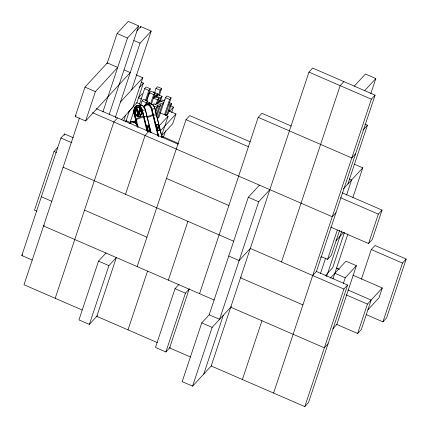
<?xml version="1.0" encoding="UTF-8"?>
<svg xmlns="http://www.w3.org/2000/svg" width="428" height="428" viewBox="0 0 428 428"><rect width="100%" height="100%" fill="white"/><g stroke="black" fill="none" stroke-linecap="round" stroke-linejoin="round"><path stroke-width="0.64" d="M57.764 147.393L54.046 151.426L34.491 210.202L36.942 211.261M32.207 260.058L21.807 255.543L60.91 137.993L64.633 133.959L73.199 137.677M64.211 135.221L64.633 133.959M75.221 116.491L84.995 87.103L107.316 62.895L117.716 67.405L95.396 91.619L85.621 121.006L75.221 116.491L76.114 115.523M79.506 117.903L24.005 284.748L82.123 309.968M107 63.842L117.095 33.507L128.256 21.4L138.656 25.915L109.22 114.394M102.897 111.959L127.496 38.017L138.656 25.915M140.379 27.841L140.801 26.573L151.202 31.089L131.647 89.864M115.287 117.604L140.042 43.196L151.202 31.089M55.201 298.284L113.859 121.959L117.577 117.925M123.703 120.905L125.591 115.218M125.741 121.927L129.315 111.178M136.083 74.836L142.813 77.757L133.033 107.144L121.429 119.733M130.187 122.215L134.183 110.21M136.73 103.127L143.385 83.118L140.935 82.058M139.416 104.405L144.675 88.601L146.162 86.991L150.319 88.794L146.328 100.799M135.189 121.493L135.82 119.599M140.571 105.299L142.043 100.874L143.53 99.259L147.692 101.067L146.429 104.855M139.373 109.884L138.319 113.046L137.554 109.44A0.701 0.471 81.6 0 0 136.944 108.931A0.701 0.471 81.6 0 0 136.666 109.771L137.827 115.009A0.701 0.471 81.6 0 0 138.709 115.202L140.363 110.585A0.701 0.471 81.6 0 0 140.127 109.632A0.701 0.471 81.6 0 0 139.496 109.862L139.373 109.884A0.701 0.471 81.6 0 1 140.004 109.648A0.701 0.471 81.6 0 1 140.24 110.601L140.363 110.585M139.496 109.862L138.367 113.254L139.592 109.943A0.546 0.369 81.6 0 1 140.084 109.761A0.546 0.369 81.6 0 1 140.272 110.504L138.709 115.202M139.592 109.943L139.464 109.964A0.546 0.369 81.6 0 1 139.961 109.777A0.546 0.369 81.6 0 1 140.143 110.526L138.865 114.736M145.466 100.521L148.832 90.41L150.319 88.794M145.359 105.208L146.199 102.677L147.692 101.067M146.751 101.019L149.484 92.801L150.972 91.191L155.129 92.994L151.346 104.368M148.933 104.469L149.543 102.65L147.162 101.618M150.49 104.09L153.641 94.609L155.129 92.994M106.101 252.889L98.515 261.123L78.961 319.898L89.361 324.408L97.397 315.693M154.556 92.625L155.974 88.355L157.461 86.74L161.624 88.548L159.189 95.867M154.508 97.67L154.915 96.45L159.072 98.258L157.247 103.747M155.401 97.242L156.011 95.412L157.499 93.796L153.336 91.993M156.006 97.466L156.418 96.22L157.905 94.604L162.068 96.407L160.409 101.393M156.685 96.236L157.499 93.796M157.493 95.851L157.905 94.604M125.506 194.275L145.06 135.499L148.778 131.466M158.51 95.043L160.136 90.158L161.624 88.548M156.37 103.533L157.584 99.874L159.072 98.258M155.129 111.617L156.6 107.193L158.087 105.577L153.93 103.774L152.812 104.983M157.627 104.095L158.237 102.265L159.724 100.65L163.887 102.458L162.394 104.074L157.525 118.711L159.013 117.101L165.47 97.627L166.957 96.016L171.12 97.819L165.235 115.517M155.567 113.163L158.087 105.577M159.318 101.869L160.58 98.023L162.068 96.407M156.504 114.64L159.2 106.529L160.687 104.913L156.53 103.111L155.043 104.721M156.744 116.769L160.687 104.913M89.361 324.408L108.915 265.633L116.502 257.405M116.352 257.565L96.803 316.34L157.365 342.619M164.587 114.602L169.632 99.435L171.12 97.819M165.647 114.474L166.834 114.993L170.087 105.218L171.575 103.608L169.194 102.576M171.575 103.608L168.322 113.377L166.834 114.993M160.115 112.799L168.065 116.25L161.549 135.842L172.709 123.735L175.967 113.939L168.627 110.756M163.555 136.923L165.636 130.668M171.639 112.628L173.468 107.118L170.414 105.791M137.153 266.591L186.03 119.653L189.754 115.619L250.316 141.898M127.999 329.876L147.553 271.101M168.348 280.131L187.903 221.356M179.048 284.32L175.031 288.675L155.476 347.45L165.877 351.966L170.344 347.124M165.877 351.966L185.431 293.191L189.449 288.83M189.149 289.157L169.6 347.932L190.396 356.957M199.55 293.667L258.207 117.342L261.925 113.308L291.286 126.051M209.335 314.639L201.749 322.873L182.194 381.648L192.595 386.158L211.79 365.335M259.454 185.142L248.294 197.249L209.185 314.799L219.585 319.315L258.689 201.765L269.854 189.657M192.595 386.158L212.144 327.383L231.345 306.56M203.755 374.051L223.309 315.276M316.415 271.475L375.072 95.15L312.675 68.073L308.957 72.107L211.197 365.983L304.79 406.6L308.513 402.566L347.616 285.016L316.415 271.475L312.697 275.509M242.392 379.524L261.947 320.749M281.501 261.973L340.153 85.648L343.877 81.614M370.787 93.7L375.832 78.533L365.437 74.017L354.272 86.124M273.594 393.059L371.354 99.184L375.072 95.15M347.894 183.976L367.443 125.201L364.998 124.141M320.497 273.476L325.542 258.309M346.568 195.109L351.613 179.942L349.168 178.877M321.46 256.714L327.58 259.368L337.355 229.98M339.618 230.323L331.299 255.334L327.58 259.368M326.612 276.536L341.747 231.034M352.891 197.538L362.773 167.835L354.207 164.117M344.465 232.329L332.711 267.655L325.521 275.455M332.941 278.965L347.868 234.095M343.336 283.48L345.23 277.793L356.39 265.686L345.99 261.171L330.368 278.12M304.79 406.6L343.898 289.05L347.616 285.016M356.39 265.686L336.841 324.461L332.824 328.816M330.625 227.065L368.551 243.521L378.331 214.134L382.049 210.1L342.288 192.841M382.049 210.1L372.274 239.487L368.551 243.521M361.393 279.249L371.274 249.545L374.992 245.512L406.193 259.047L386.639 317.822L382.921 321.861L366.405 314.692M336.226 324.194L357.637 333.487L367.417 304.099L382.295 287.958L352.934 275.215M382.295 287.958L379.037 297.754L367.877 309.861M382.921 321.861L402.47 263.086L406.193 259.047M136.783 30.934L140.801 26.573M85.621 121.006L130.262 72.583L124.147 69.93M120.487 101.971L142.813 77.757M139.368 87.478L143.385 83.118M138.255 97.937L142.273 93.577M128.828 111.424L136.869 102.709L141.149 104.566M154.915 96.45L153.427 98.066L157.584 99.874M149.543 102.65L148.051 104.261L146.863 103.747M44.384 225.075L43.554 225.973L214.23 300.039M161.067 101.671L162.554 100.056L164.336 100.831M163.945 100.88L165.064 99.671M21.807 255.543L22.636 254.649M169.451 111.473L173.468 107.118M159.136 125.934L168.065 116.25M160.34 130.888L175.967 113.939M364.672 90.64L375.832 78.533M362.981 130.042L367.443 125.201M241.349 276.921L240.525 277.82L302.922 304.897M355.518 153.925L351.8 157.959L258.207 117.342M343.427 188.818L362.773 167.835M335.969 212.7L332.251 216.734L92.448 112.671M320.609 257.394L321.508 256.42M335.894 240.82L343.534 232.532M328.062 343.791L324.344 347.825L230.746 307.208M357.637 333.487L361.36 329.453L371.135 300.065L347.889 289.975M135.719 119.744L143.995 116.662L146.9 116.234L146.349 116.443M146.884 116.812L152.71 114.64L151.368 109.22A5.612 3.782 81.6 0 0 147.917 105.037A5.612 3.782 81.6 0 0 144.3 107.669M146.965 117.689L153.47 115.271L156.375 114.843L155.824 115.046M146.376 126.223L147.007 125.987L148.382 131.546M147.901 125.998L148.532 125.762L150.062 131.942M155.851 124.826L156.482 124.591L158.012 130.775L157.376 131.011M157.376 124.602L158.007 124.366L159.537 130.551L158.9 130.786M137.554 109.44L137.431 109.456A0.701 0.471 81.6 0 0 136.816 108.947A0.701 0.471 81.6 0 0 136.537 109.787M137.404 127.095L134.044 113.506A6.479 4.36 81.6 0 1 136.639 105.716A6.479 4.36 81.6 0 1 142.321 110.429L145.477 109.964L151.079 132.605M143.674 107.139A6.479 4.36 81.6 0 1 147.853 104.218A6.479 4.36 81.6 0 1 151.796 109.038L154.952 108.573L162.153 137.682M134.044 113.506L134.173 113.49A6.479 4.36 81.6 0 1 136.762 105.695A6.479 4.36 81.6 0 1 142.449 110.408L147.639 131.417M138.72 114.677L138.495 113.238M137.827 115.009L137.955 114.988A0.701 0.471 81.6 0 0 138.833 115.18M128.989 123.275L134.574 122.451L137.137 124.58M148.532 125.762L146.927 126.014L148.302 131.578M158.007 124.366L156.402 124.623L157.927 130.802L159.457 130.577L157.927 124.398M158.012 130.775L159.537 130.551M308.957 72.107L371.354 99.184M133.921 40.542L140.042 43.196M117.095 33.507L127.496 38.017M155.974 88.355L160.136 90.158M144.675 88.601L148.832 90.41M165.47 97.627L169.632 99.435M154.224 94.636L156.011 95.412M149.484 92.801L153.641 94.609M156.418 96.22L160.58 98.023M148.43 93.443L149.618 93.962M168.894 104.705L170.087 105.218M158.237 102.265L162.394 104.074M158.012 106.01L159.2 106.529M138.651 97.745L141.711 99.071M186.03 119.653L248.427 146.729M142.043 100.874L146.199 102.677M153.631 105.903L156.6 107.193M340.399 197.677L378.331 214.134M84.995 87.103L95.396 91.619M125.757 120.578L129.427 122.167M161.848 136.238L178.364 143.407M96.166 108.632L178.139 144.209M371.274 249.545L402.47 263.086M248.294 197.249L258.689 201.765M166.481 178.428L228.878 205.504M60.91 137.993L71.925 142.775M336.413 268.046L339.474 269.373M336.103 268.179L338.553 269.244M54.046 151.426L56.491 152.486M334.83 273.278L345.23 277.793M63.109 167.198L233.784 241.264M343.898 289.05L250.3 248.433L239.14 260.54L228.739 256.024M346.006 294.806L367.417 304.099M84.53 210.121L146.927 237.203M41.361 196.768L51.761 201.283M175.031 288.675L185.431 293.191M98.515 261.123L108.915 265.633M201.749 322.873L212.144 327.383M137.34 124.869L134.446 122.472A6.479 4.36 81.6 0 0 130.139 122.264M162.025 137.698L154.829 108.589A6.479 4.36 81.6 0 0 148.414 104.261M158.702 136.436L151.924 109.017A6.479 4.36 81.6 0 0 147.981 104.202A6.479 4.36 81.6 0 0 143.797 107.123M151.796 109.038L158.515 136.206M152.914 115.474L157.991 136.002M151.02 132.91L145.354 109.985A6.479 4.36 81.6 0 0 139.223 105.475M148.452 125.789L149.982 131.974M142.321 110.429L147.441 131.129M143.444 116.871L146.932 130.979M137.955 114.988L136.634 109.75A0.546 0.369 81.6 0 1 136.853 109.097A0.546 0.369 81.6 0 1 137.334 109.493L138.624 114.709A0.546 0.369 81.6 0 1 138.405 115.367A0.546 0.369 81.6 0 1 137.923 114.972M136.27 119.535L138.169 127.234M134.173 113.49L137.527 127.073M133.279 121.777A6.693 4.51 81.6 0 1 136.452 121.236M134.066 122.226A5.832 3.927 81.6 0 1 136.425 122.087M135.253 122.799A6.693 4.51 81.6 0 1 135.911 121.82M136.238 122.601A5.832 3.927 81.6 0 0 135.542 123.783A5.698 3.841 81.6 0 1 136.243 122.638M139.351 105.454A6.479 4.36 81.6 0 1 145.477 109.964M130.262 122.248A6.479 4.36 81.6 0 1 134.574 122.451M140.068 116.437A4.751 3.199 81.6 0 1 137.805 116.143M148.543 104.239A6.479 4.36 81.6 0 1 154.952 108.573M143.236 116.036L136.061 118.7L134.724 113.281A5.612 3.782 81.6 0 1 136.971 106.529A5.612 3.782 81.6 0 1 141.898 110.617L143.236 116.036M138.752 114.693L137.431 109.456A0.546 0.369 81.6 0 0 136.981 109.076A0.546 0.369 81.6 0 0 136.762 109.734L138.051 114.955A0.546 0.369 81.6 0 0 138.533 115.351A0.546 0.369 81.6 0 0 138.752 114.693M135.173 110.092A4.601 3.098 81.6 0 0 138.822 116.534A4.601 3.098 81.6 0 0 140.486 109.327A4.601 3.098 81.6 0 0 135.173 110.092M135.302 110.071A4.601 3.098 81.6 0 0 138.95 116.518A4.601 3.098 81.6 0 0 140.609 109.311A4.601 3.098 81.6 0 0 135.302 110.071M135.071 110.039A4.751 3.199 81.6 0 0 138.849 116.684A4.751 3.199 81.6 0 0 140.555 109.231A4.751 3.199 81.6 0 0 135.071 110.039M135.2 110.017A4.751 3.199 81.6 0 0 138.977 116.667A4.751 3.199 81.6 0 0 140.684 109.215A4.751 3.199 81.6 0 0 135.2 110.017"/></g></svg>
